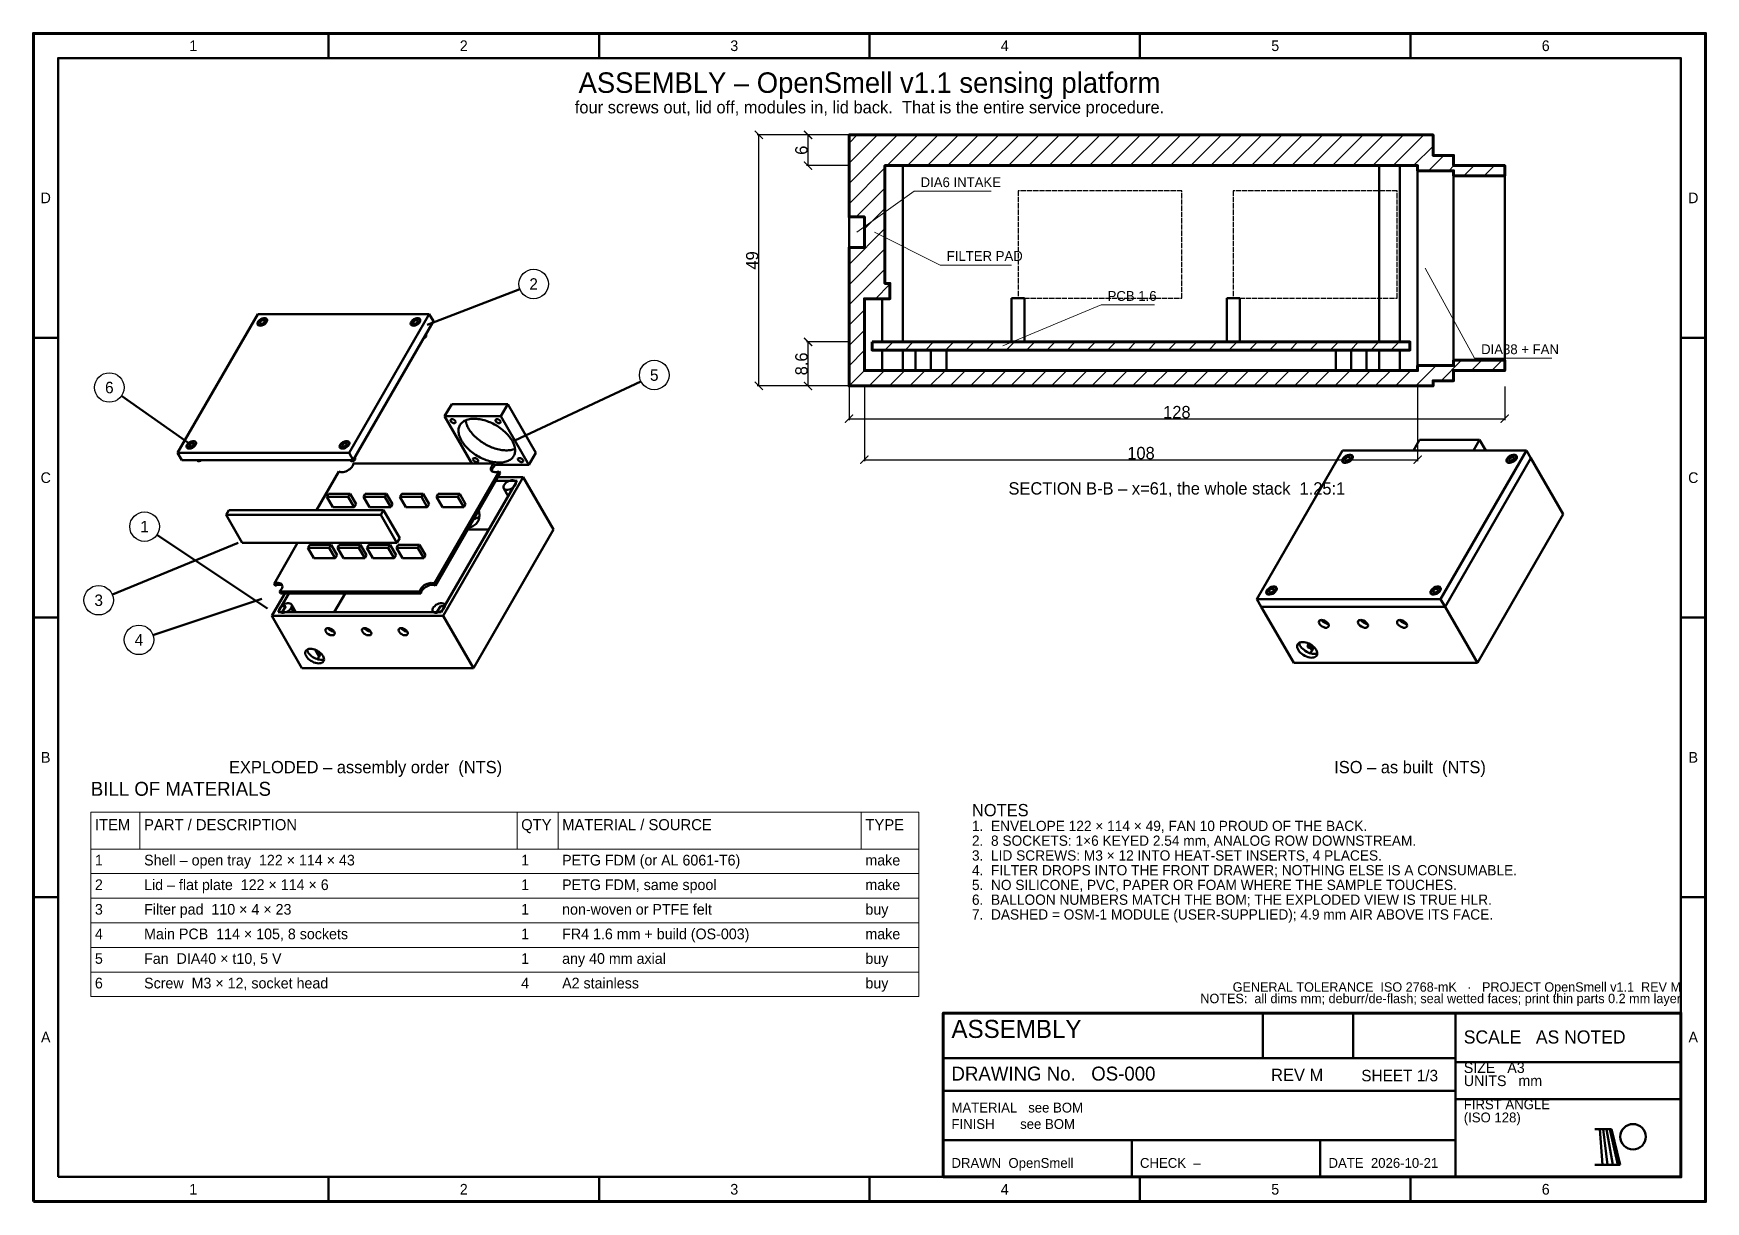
# Paper-space layout 'OS-000' of a CAD drawing. Header units: millimetres. Extents: x 6 to 414, y 6 to 291.
import ezdxf
from ezdxf.enums import TextEntityAlignment as Align

# ---------------------------------------------------------------- set-up
doc = ezdxf.new("R2010")
doc.units = ezdxf.units.MM
doc.linetypes.add('DASHED', pattern=[1.524, 1.27, -0.254])
for name, color, linetype, lineweight in [('DIM', 1, 'CONTINUOUS', 18), ('FRAME', 7, 'CONTINUOUS', 60), ('HATCH', 34, 'CONTINUOUS', 13), ('HID', 8, 'DASHED', 25), ('THK', 7, 'CONTINUOUS', 70), ('TXT', 7, 'CONTINUOUS', 25), ('VIS', 7, 'CONTINUOUS', 50)]:
    doc.layers.add(name, color=color, linetype=linetype, lineweight=lineweight)
doc.styles.add('OpenSansCondensed-Light', font='OpenSansCondensed-Light.ttf')
doc.dimstyles.new('EZDXF', dxfattribs={"dimtxt": 0.25, "dimasz": 0.175, "dimexe": 0.375, "dimexo": 0.125, "dimgap": 0.1, "dimtad": 1, "dimlfac": 100, "dimzin": 12, "dimdsep": 46, "dimtxsty": 'OpenSansCondensed-Light', "dimblk": 'ARCHTICK', "dimcen": 2.5, "dimazin": 3, "dimtfac": 0.5, "dimtmove": 2, "dimatfit": 3})

# ---------------------------------------------------------------- blocks, each defined once
blk = doc.blocks.new('_ARCHTICK')
at = {"color": 0, "linetype": 'BYBLOCK', "const_width": 0.15}
blk.add_lwpolyline([(-0.5, -0.5), (0.5, 0.5)], dxfattribs=at)

psp = doc.layouts.new('OS-000')

# ---------------------------------------------------------------- hatches: boundary and pattern name
at = {"layer": 'HATCH'}
h = psp.add_hatch(dxfattribs=at)
h.set_pattern_fill('ANSI31', scale=1.1)
h.paths.add_polyline_path([(205, 258.75), (205, 246.25), (208.75, 246.25), (208.75, 238.75), (205, 238.75), (205, 205), (347.5, 205), (347.5, 206.25), (352.5, 206.25), (352.5, 208.75), (365, 208.75), (365, 211.25), (352.5, 211.25), (352.5, 210), (343.75, 210), (343.75, 208.75), (208.75, 208.75), (208.75, 226.25), (215, 226.25), (215, 230), (213.75, 230), (213.75, 258.75), (343.75, 258.75), (343.75, 257.5), (352.5, 257.5), (352.5, 256.25), (365, 256.25), (365, 258.75), (352.5, 258.75), (352.5, 261.25), (347.5, 261.25), (347.5, 266.25), (205, 266.25), (205, 258.75)])
h = psp.add_hatch(dxfattribs=at)
h.set_pattern_fill('ANSI31', scale=1.1)
h.paths.add_polyline_path([(210.62, 215.75), (210.62, 213.75), (341.88, 213.75), (341.88, 215.75), (210.62, 215.75)])

# ---------------------------------------------------------------- linework, layer by layer
at = {"layer": 'DIM'}
for p, q in [((206.88, 242.5), (220.88, 252.5)), ((220.88, 252.5), (239.72, 252.5)), ((211.25, 242.5), (227.25, 234.5)), ((227.25, 234.5), (244.65, 234.5)), ((345.62, 233.75), (357.62, 211.75)), ((242.5, 214.75), (266.5, 224.75)), ((266.5, 224.75), (279.58, 224.75)), ((357.62, 211.75), (376.46, 211.75)), ((20, 86), (222, 86)), ((20, 80), (222, 80)), ((20, 74), (222, 74)), ((20, 68), (222, 68)), ((20, 62), (222, 62)), ((20, 56), (222, 56))]:
    psp.add_line(p, q, dxfattribs=at)
for points in [[(20, 92), (32, 92), (32, 101), (20, 101)], [(32, 92), (124, 92), (124, 101), (32, 101)], [(124, 92), (134, 92), (134, 101), (124, 101)], [(134, 92), (208, 92), (208, 101), (134, 101)], [(208, 92), (222, 92), (222, 101), (208, 101)], [(20, 56), (222, 56), (222, 92), (20, 92)]]:
    psp.add_lwpolyline(points, close=True, dxfattribs=at)
for points in [[(206.88, 242.5), (205.28, 240.6), (204.56, 241.61), (206.88, 242.5)], [(211.25, 242.5), (208.82, 243.02), (209.38, 244.13), (211.25, 242.5)], [(345.62, 233.75), (343.93, 235.56), (345.02, 236.16), (345.62, 233.75)], [(102.04, 219.87), (104.06, 221.31), (104.51, 220.14), (102.04, 219.87)], [(242.5, 214.75), (240.52, 213.25), (240.04, 214.4), (242.5, 214.75)], [(44.52, 190.61), (42.19, 191.48), (42.91, 192.5), (44.52, 190.61)], [(123.48, 191.65), (125.38, 193.24), (125.91, 192.11), (123.48, 191.65)], [(55.92, 166.71), (53.94, 165.21), (53.46, 166.37), (55.92, 166.71)], [(61.75, 153.04), (59.67, 151.69), (59.28, 152.88), (61.75, 153.04)], [(63.12, 150.67), (60.78, 151.48), (61.47, 152.52), (63.12, 150.67)]]:
    psp.add_solid(points, dxfattribs=at)
at = {"layer": 'FRAME'}
psp.add_lwpolyline([(6, 6), (414, 6), (414, 291), (6, 291)], close=True, dxfattribs=at)
at = {"layer": 'HID'}
for points in [[(286.25, 252.62), (246.25, 252.62)], [(246.25, 252.62), (246.25, 226.38)], [(286.25, 226.38), (286.25, 252.62)], [(338.75, 252.62), (298.75, 252.62)], [(298.75, 252.62), (298.75, 226.38)], [(338.75, 226.38), (338.75, 252.62)], [(246.25, 226.38), (286.25, 226.38)], [(298.75, 226.38), (338.75, 226.38)]]:
    psp.add_lwpolyline(points, dxfattribs=at)
at = {"layer": 'THK'}
for points in [[(205, 258.75), (205, 246.25), (208.75, 246.25), (208.75, 238.75), (205, 238.75), (205, 205), (347.5, 205), (347.5, 206.25), (352.5, 206.25), (352.5, 208.75), (365, 208.75), (365, 211.25), (352.5, 211.25), (352.5, 210), (343.75, 210), (343.75, 208.75), (208.75, 208.75), (208.75, 226.25), (215, 226.25), (215, 230), (213.75, 230), (213.75, 258.75), (343.75, 258.75), (343.75, 257.5), (352.5, 257.5), (352.5, 256.25), (365, 256.25), (365, 258.75), (352.5, 258.75), (352.5, 261.25), (347.5, 261.25), (347.5, 266.25), (205, 266.25), (205, 258.75)], [(210.62, 215.75), (210.62, 213.75), (341.88, 213.75), (341.88, 215.75), (210.62, 215.75)], [(228, 12), (408, 12), (408, 52), (228, 52)]]:
    psp.add_lwpolyline(points, close=True, dxfattribs=at)
at = {"layer": 'TXT'}
for centre in [(128.04, 229.87), (24.52, 204.61), (157.48, 207.65), (33.12, 170.67), (21.92, 152.71), (31.75, 143.04)]:
    psp.add_circle(centre, 3.6, dxfattribs=at)
at = {"layer": 'VIS'}
for p, q in [((78, 285), (78, 291)), ((144, 285), (144, 291)), ((210, 285), (210, 291)), ((276, 285), (276, 291)), ((342, 285), (342, 291)), ((205, 266.25), (205, 258.75)), ((205, 266.25), (347.5, 266.25)), ((347.5, 266.25), (347.5, 261.25)), ((347.5, 261.25), (352.5, 261.25)), ((352.5, 261.25), (352.5, 258.75)), ((205, 258.75), (205, 246.25)), ((213.75, 258.75), (343.75, 258.75)), ((213.75, 258.75), (213.75, 230)), ((218.12, 215.75), (218.12, 258.75)), ((334.38, 215.75), (334.38, 258.75)), ((339.38, 215.75), (339.38, 258.75)), ((343.75, 258.75), (343.75, 257.5)), ((343.75, 257.5), (352.5, 257.5)), ((352.5, 258.75), (365, 258.75)), ((352.5, 257.5), (352.5, 256.25)), ((365, 258.75), (365, 256.25)), ((352.5, 256.25), (365, 256.25)), ((205, 246.25), (208.75, 246.25)), ((208.75, 246.25), (208.75, 238.75)), ((205, 238.75), (205, 205)), ((205, 238.75), (208.75, 238.75)), ((124.68, 228.57), (102.04, 219.87)), ((213.75, 230), (215, 230)), ((215, 230), (215, 226.25)), ((208.75, 226.25), (215, 226.25)), ((208.75, 226.25), (208.75, 208.75)), ((213.12, 215.75), (213.12, 226.25)), ((244.66, 215.75), (244.66, 226.38)), ((244.66, 226.38), (247.84, 226.38)), ((247.84, 215.75), (247.84, 226.38)), ((297.16, 215.75), (297.16, 226.38)), ((297.16, 226.38), (300.34, 226.38)), ((300.34, 215.75), (300.34, 226.38)), ((41.17, 188.68), (60.72, 222.54)), ((60.72, 222.54), (102.56, 222.54)), ((62.84, 220.51), (62.78, 220.61)), ((63.01, 220.89), (62.84, 221.19)), ((83.01, 188.68), (102.56, 222.54)), ((84.04, 186.9), (103.59, 220.76)), ((100.22, 220.51), (100.16, 220.61)), ((100.39, 220.89), (100.22, 221.19)), ((103.59, 220.76), (102.56, 222.54)), ((6, 216.75), (12, 216.75)), ((61.01, 219.73), (60.84, 220.03)), ((98.39, 219.73), (98.21, 220.03)), ((101.79, 217.04), (101.62, 217.34)), ((101.82, 217.36), (101.72, 217.53)), ((408, 216.75), (414, 216.75)), ((210.62, 215.75), (210.62, 213.75)), ((210.62, 215.75), (341.88, 215.75)), ((210.62, 213.75), (341.88, 213.75)), ((213.12, 208.75), (213.12, 213.75)), ((218.12, 208.75), (218.12, 213.75)), ((221.25, 208.75), (221.25, 213.75)), ((225, 208.75), (225, 213.75)), ((228.75, 208.75), (228.75, 213.75)), ((323.75, 208.75), (323.75, 213.75)), ((327.5, 208.75), (327.5, 213.75)), ((331.25, 208.75), (331.25, 213.75)), ((334.38, 208.75), (334.38, 213.75)), ((339.38, 208.75), (339.38, 213.75)), ((341.88, 215.75), (341.88, 213.75)), ((208.75, 208.75), (343.75, 208.75)), ((343.75, 210), (343.75, 208.75)), ((343.75, 210), (352.5, 210)), ((352.5, 211.25), (352.5, 210)), ((352.5, 211.25), (365, 211.25)), ((352.5, 208.75), (365, 208.75)), ((352.5, 208.75), (352.5, 206.25)), ((365, 211.25), (365, 208.75)), ((154.22, 206.12), (123.48, 191.65)), ((205, 205), (347.5, 205)), ((347.5, 206.25), (347.5, 205)), ((347.5, 206.25), (352.5, 206.25)), ((27.47, 202.55), (44.52, 190.61)), ((106.33, 197.59), (108.05, 200.56)), ((108.05, 200.56), (121.76, 200.56)), ((120.05, 197.59), (121.76, 200.56)), ((128.62, 188.68), (121.76, 200.56)), ((113, 186.04), (106.33, 197.59)), ((106.33, 197.59), (120.05, 197.59)), ((126.91, 185.71), (120.05, 197.59)), ((342.71, 189.28), (344.18, 191.82)), ((344.18, 191.82), (358.88, 191.82)), ((357.41, 189.28), (358.88, 191.82)), ((360.35, 189.28), (358.88, 191.82)), ((42.2, 186.9), (41.17, 188.68)), ((41.17, 188.68), (83.01, 188.68)), ((43.69, 189.73), (43.52, 190.04)), ((45.52, 190.51), (45.46, 190.61)), ((45.69, 190.89), (45.52, 191.19)), ((81.07, 189.73), (80.9, 190.04)), ((82.9, 190.51), (82.84, 190.61)), ((83.07, 190.89), (82.9, 191.19)), ((84.04, 186.9), (83.01, 188.68)), ((126.91, 185.71), (128.62, 188.68)), ((304.5, 153), (325.44, 189.28)), ((325.44, 189.28), (370.27, 189.28)), ((327.9, 187.51), (327.71, 187.83)), ((349.33, 153), (370.27, 189.28)), ((367.94, 187.5), (367.76, 187.83)), ((371.37, 187.37), (370.27, 189.28)), ((42.2, 186.9), (84.04, 186.9)), ((46.03, 186.73), (45.93, 186.9)), ((75.09, 174.72), (80.54, 184.16)), ((83.41, 186.73), (83.31, 186.9)), ((84.05, 186.04), (118.29, 186.04)), ((84.47, 187.05), (84.3, 187.35)), ((84.5, 187.36), (84.4, 187.53)), ((103.8, 156.74), (119.63, 184.16)), ((104.07, 156.26), (119.91, 183.68)), ((118.56, 185.56), (118.29, 186.04)), ((118.48, 185.71), (126.91, 185.71)), ((119.91, 183.68), (119.63, 184.16)), ((325.75, 186.27), (325.57, 186.59)), ((327.71, 187.1), (327.65, 187.21)), ((350.43, 151.09), (371.37, 187.37)), ((365.8, 186.27), (365.62, 186.59)), ((367.76, 187.1), (367.7, 187.21)), ((379.27, 173.68), (371.37, 187.37)), ((105.99, 148.89), (125.53, 182.74)), ((106.41, 151.39), (123.06, 180.24)), ((118.85, 181.85), (122.13, 181.85)), ((119.36, 182.74), (125.53, 182.74)), ((121.82, 178.09), (120.74, 179.97)), ((122.13, 181.85), (123.46, 181.85)), ((123.06, 180.24), (123.72, 181.39)), ((123.46, 181.85), (123.99, 181.85)), ((123.76, 181.45), (123.65, 181.65)), ((123.72, 181.39), (123.99, 181.85)), ((132.91, 169.97), (125.53, 182.74)), ((77.59, 177.94), (78.03, 178.69)), ((77.59, 177.94), (82.82, 177.94)), ((79.05, 175.42), (77.59, 177.94)), ((78.03, 178.69), (83.25, 178.69)), ((82.82, 177.94), (83.25, 178.69)), ((84.28, 175.42), (82.82, 177.94)), ((84.71, 176.17), (83.25, 178.69)), ((84.28, 175.42), (84.71, 176.17)), ((86.51, 177.94), (86.94, 178.69)), ((86.51, 177.94), (91.73, 177.94)), ((87.97, 175.42), (86.51, 177.94)), ((86.94, 178.69), (92.17, 178.69)), ((91.73, 177.94), (92.17, 178.69)), ((93.19, 175.42), (91.73, 177.94)), ((93.63, 176.17), (92.17, 178.69)), ((93.19, 175.42), (93.63, 176.17)), ((95.42, 177.94), (95.86, 178.69)), ((95.42, 177.94), (100.65, 177.94)), ((96.88, 175.42), (95.42, 177.94)), ((95.86, 178.69), (101.09, 178.69)), ((100.65, 177.94), (101.09, 178.69)), ((102.11, 175.42), (100.65, 177.94)), ((102.54, 176.17), (101.09, 178.69)), ((102.11, 175.42), (102.54, 176.17)), ((104.34, 177.94), (104.78, 178.69)), ((104.34, 177.94), (109.57, 177.94)), ((105.8, 175.42), (104.34, 177.94)), ((104.78, 178.69), (110, 178.69)), ((109.57, 177.94), (110, 178.69)), ((111.02, 175.42), (109.57, 177.94)), ((111.46, 176.17), (110, 178.69)), ((111.02, 175.42), (111.46, 176.17)), ((53.01, 173.54), (53.69, 174.72)), ((56.95, 166.71), (53.01, 173.54)), ((53.01, 173.54), (90.73, 173.54)), ((53.69, 174.72), (91.41, 174.72)), ((79.05, 175.42), (84.28, 175.42)), ((87.97, 175.42), (93.19, 175.42)), ((90.73, 173.54), (91.41, 174.72)), ((94.67, 166.71), (90.73, 173.54)), ((95.36, 167.89), (91.41, 174.72)), ((96.88, 175.42), (102.11, 175.42)), ((105.8, 175.42), (111.02, 175.42)), ((358.33, 137.41), (379.27, 173.68)), ((36.12, 168.67), (63.12, 150.67)), ((94.67, 166.71), (95.36, 167.89)), ((111.99, 169.97), (117.13, 169.97)), ((113.36, 136.12), (132.91, 169.97)), ((25.25, 154.08), (55.92, 166.71)), ((56.95, 166.71), (94.67, 166.71)), ((64.7, 156.74), (70.46, 166.71)), ((72.96, 165.47), (73.4, 166.22)), ((72.96, 165.47), (78.19, 165.47)), ((74.42, 162.94), (72.96, 165.47)), ((73.4, 166.22), (78.62, 166.22)), ((78.19, 165.47), (78.62, 166.22)), ((79.65, 162.94), (78.19, 165.47)), ((80.08, 163.7), (78.62, 166.22)), ((79.65, 162.94), (80.08, 163.7)), ((80.16, 165.47), (80.6, 166.22)), ((80.16, 165.47), (85.39, 165.47)), ((81.62, 162.94), (80.16, 165.47)), ((80.6, 166.22), (85.83, 166.22)), ((85.39, 165.47), (85.83, 166.22)), ((86.85, 162.94), (85.39, 165.47)), ((87.28, 163.7), (85.83, 166.22)), ((86.85, 162.94), (87.28, 163.7)), ((87.37, 165.47), (87.8, 166.22)), ((87.37, 165.47), (92.59, 165.47)), ((88.82, 162.94), (87.37, 165.47)), ((87.8, 166.22), (93.03, 166.22)), ((92.59, 165.47), (93.03, 166.22)), ((94.05, 162.94), (92.59, 165.47)), ((94.48, 163.7), (93.03, 166.22)), ((94.05, 162.94), (94.48, 163.7)), ((94.57, 165.47), (95, 166.22)), ((94.57, 165.47), (99.79, 165.47)), ((96.02, 162.94), (94.57, 165.47)), ((95, 166.22), (100.23, 166.22)), ((99.79, 165.47), (100.23, 166.22)), ((101.25, 162.94), (99.79, 165.47)), ((101.69, 163.7), (100.23, 166.22)), ((101.25, 162.94), (101.69, 163.7)), ((74.42, 162.94), (79.65, 162.94)), ((81.62, 162.94), (86.85, 162.94)), ((88.82, 162.94), (94.05, 162.94)), ((96.02, 162.94), (101.25, 162.94)), ((64.98, 156.26), (64.7, 156.74)), ((104.07, 156.26), (103.8, 156.74)), ((309.15, 154.96), (309.09, 155.07)), ((309.34, 155.37), (309.16, 155.69)), ((349.2, 154.96), (349.14, 155.07)), ((349.39, 155.37), (349.2, 155.69)), ((35.17, 144.18), (61.75, 153.04)), ((64.15, 148.89), (67.32, 154.38)), ((65.96, 150.24), (66.55, 151.26)), ((66.05, 154.86), (100.28, 154.86)), ((66.32, 154.38), (66.05, 154.86)), ((66.32, 154.38), (100.56, 154.38)), ((66.55, 151.26), (66.63, 151.39)), ((66.55, 151.26), (67.58, 151.26)), ((66.63, 151.39), (68.35, 154.38)), ((66.72, 149.78), (67.58, 151.26)), ((70.03, 149.78), (68.95, 151.66)), ((79.41, 149.78), (82.07, 154.38)), ((100.56, 154.38), (100.28, 154.86)), ((104.45, 149.78), (105.3, 151.26)), ((105.3, 151.26), (106.33, 151.26)), ((105.74, 150.24), (106.33, 151.26)), ((106.44, 151.46), (106.33, 151.66)), ((106.33, 151.26), (106.41, 151.39)), ((305.6, 151.09), (304.5, 153)), ((304.5, 153), (349.33, 153)), ((313.5, 137.41), (305.6, 151.09)), ((305.6, 151.09), (350.43, 151.09)), ((307.2, 154.13), (307.01, 154.45)), ((347.25, 154.13), (347.06, 154.45)), ((350.43, 151.09), (349.33, 153)), ((358.33, 137.41), (350.43, 151.09)), ((6, 148.5), (12, 148.5)), ((71.52, 136.12), (64.15, 148.89)), ((64.15, 148.89), (105.99, 148.89)), ((65.69, 149.78), (65.96, 150.24)), ((65.69, 149.78), (66.23, 149.78)), ((66.23, 149.78), (66.72, 149.78)), ((66.72, 149.78), (67.56, 149.78)), ((67.56, 149.78), (103.61, 149.78)), ((69.47, 149.78), (68.87, 150.82)), ((103.53, 149.78), (103.42, 149.98)), ((103.61, 149.78), (104.45, 149.78)), ((104.45, 149.78), (104.94, 149.78)), ((104.94, 149.78), (105.47, 149.78)), ((105.47, 149.78), (105.74, 150.24)), ((113.36, 136.12), (105.99, 148.89)), ((408, 148.5), (414, 148.5)), ((75.72, 138.94), (74.75, 140.63)), ((75.81, 139.78), (75.56, 140.21)), ((317.12, 141.07), (316.82, 141.58)), ((316.82, 141.58), (318.13, 141.58)), ((317.14, 141.92), (316.96, 142.25)), ((317.12, 141.07), (318.67, 141.07)), ((318, 140.43), (317.64, 141.07)), ((71.52, 136.12), (113.36, 136.12)), ((313.5, 137.41), (358.33, 137.41)), ((6, 80.25), (12, 80.25)), ((408, 80.25), (414, 80.25)), ((306, 41), (306, 52)), ((328, 41), (328, 52)), ((353, 12), (353, 52)), ((228, 41), (353, 41)), ((353, 40), (408, 40)), ((228, 33), (353, 33)), ((353, 31), (408, 31)), ((228, 21), (353, 21)), ((274, 12), (274, 21)), ((320, 12), (320, 21)), ((391.03, 23.68), (387, 23.68)), ((388.86, 15), (388.21, 23.68)), ((390.1, 15), (389.01, 23.68)), ((391.34, 15), (389.82, 23.68)), ((392.58, 15), (390.63, 23.68)), ((393.2, 15), (391.03, 23.68)), ((387, 15), (393.2, 15)), ((78, 6), (78, 12)), ((144, 6), (144, 12)), ((210, 6), (210, 12)), ((276, 6), (276, 12)), ((342, 6), (342, 12))]:
    psp.add_line(p, q, dxfattribs=at)
psp.add_lwpolyline([(12, 12), (408, 12), (408, 285), (12, 285)], close=True, dxfattribs=at)
for points in [[(343.75, 210), (343.75, 210.17), (343.75, 210.35), (343.75, 210.52), (343.75, 210.89), (343.75, 211.4), (343.75, 211.91), (343.75, 212.47), (343.75, 213.3), (343.75, 214.12), (343.75, 214.95), (343.75, 215.97), (343.75, 217.06), (343.75, 218.16), (343.75, 219.32), (343.75, 220.63), (343.75, 221.94), (343.75, 223.26), (343.75, 224.7), (343.75, 226.16), (343.75, 227.63), (343.75, 229.13), (343.75, 230.67), (343.75, 232.21), (343.75, 233.75), (343.75, 235.29), (343.75, 236.83), (343.75, 238.37), (343.75, 239.87), (343.75, 241.34), (343.75, 242.8), (343.75, 244.24), (343.75, 245.56), (343.75, 246.87), (343.75, 248.18), (343.75, 249.34), (343.75, 250.44), (343.75, 251.53), (343.75, 252.55), (343.75, 253.38), (343.75, 254.2), (343.75, 255.03), (343.75, 255.59), (343.75, 256.1), (343.75, 256.61), (343.75, 256.98), (343.75, 257.15), (343.75, 257.33), (343.75, 257.5)], [(352.5, 211.25), (352.5, 211.42), (352.5, 211.59), (352.5, 211.76), (352.5, 212.18), (352.5, 212.68), (352.5, 213.19), (352.5, 213.83), (352.5, 214.64), (352.5, 215.46), (352.5, 216.31), (352.5, 217.4), (352.5, 218.48), (352.5, 219.57), (352.5, 220.84), (352.5, 222.13), (352.5, 223.43), (352.5, 224.81), (352.5, 226.26), (352.5, 227.71), (352.5, 229.18), (352.5, 230.7), (352.5, 232.23), (352.5, 233.75), (352.5, 235.27), (352.5, 236.8), (352.5, 238.32), (352.5, 239.79), (352.5, 241.24), (352.5, 242.69), (352.5, 244.07), (352.5, 245.37), (352.5, 246.66), (352.5, 247.93), (352.5, 249.02), (352.5, 250.1), (352.5, 251.19), (352.5, 252.04), (352.5, 252.86), (352.5, 253.67), (352.5, 254.31), (352.5, 254.82), (352.5, 255.32), (352.5, 255.74), (352.5, 255.91), (352.5, 256.08), (352.5, 256.25)], [(365, 211.25), (365, 211.42), (365, 211.59), (365, 211.76), (365, 212.18), (365, 212.68), (365, 213.19), (365, 213.83), (365, 214.64), (365, 215.46), (365, 216.31), (365, 217.4), (365, 218.48), (365, 219.57), (365, 220.84), (365, 222.13), (365, 223.43), (365, 224.81), (365, 226.26), (365, 227.71), (365, 229.18), (365, 230.7), (365, 232.23), (365, 233.75), (365, 235.27), (365, 236.8), (365, 238.32), (365, 239.79), (365, 241.24), (365, 242.69), (365, 244.07), (365, 245.37), (365, 246.66), (365, 247.93), (365, 249.02), (365, 250.1), (365, 251.19), (365, 252.04), (365, 252.86), (365, 253.67), (365, 254.31), (365, 254.82), (365, 255.32), (365, 255.74), (365, 255.91), (365, 256.08), (365, 256.25)], [(205, 238.75), (205, 239.05), (205, 239.87), (205, 241.07), (205, 242.5), (205, 243.93), (205, 245.13), (205, 245.95), (205, 246.25)], [(62.96, 221.26), (62.79, 221.43), (62.53, 221.52), (62.19, 221.52), (61.83, 221.43), (61.46, 221.26), (61.13, 221.03), (60.87, 220.75), (60.7, 220.46), (60.65, 220.19), (60.71, 219.96)], [(60.71, 219.96), (60.87, 219.8), (61.11, 219.71), (61.41, 219.69), (61.75, 219.76), (62.1, 219.9), (62.42, 220.1), (62.7, 220.34), (62.9, 220.61)], [(62.84, 221.19), (62.66, 221.35), (62.39, 221.42), (62.05, 221.4), (61.68, 221.28), (61.33, 221.08), (61.05, 220.82), (60.86, 220.54), (60.78, 220.26), (60.84, 220.03)], [(60.84, 220.03), (61, 219.87), (61.26, 219.8), (61.59, 219.81), (61.94, 219.92), (62.28, 220.1), (62.57, 220.34), (62.78, 220.61)], [(62.35, 220.61), (62.4, 220.87), (62.24, 221.03), (61.92, 221.03), (61.57, 220.87), (61.32, 220.61), (61.27, 220.35), (61.43, 220.18), (61.75, 220.18), (62.1, 220.35), (62.35, 220.61)], [(62.78, 220.61), (62.85, 220.77), (62.89, 220.92), (62.88, 221.06), (62.84, 221.19)], [(62.9, 220.61), (62.98, 220.79), (63.02, 220.96), (63.02, 221.12), (62.96, 221.26)], [(100.34, 221.26), (100.17, 221.43), (99.91, 221.52), (99.57, 221.52), (99.21, 221.43), (98.84, 221.26), (98.51, 221.03), (98.25, 220.75), (98.08, 220.46), (98.03, 220.19), (98.09, 219.96)], [(98.09, 219.96), (98.25, 219.8), (98.49, 219.71), (98.79, 219.69), (99.13, 219.76), (99.48, 219.9), (99.8, 220.1), (100.08, 220.34), (100.28, 220.61)], [(100.22, 221.19), (100.04, 221.35), (99.77, 221.42), (99.43, 221.4), (99.06, 221.28), (98.71, 221.08), (98.43, 220.82), (98.23, 220.54), (98.16, 220.26), (98.21, 220.03)], [(98.21, 220.03), (98.38, 219.87), (98.64, 219.8), (98.97, 219.81), (99.32, 219.92), (99.66, 220.1), (99.95, 220.34), (100.16, 220.61)], [(99.73, 220.61), (99.78, 220.87), (99.62, 221.03), (99.3, 221.03), (98.95, 220.87), (98.7, 220.61), (98.65, 220.35), (98.81, 220.18), (99.13, 220.18), (99.48, 220.35), (99.73, 220.61)], [(100.16, 220.61), (100.23, 220.77), (100.27, 220.92), (100.26, 221.06), (100.22, 221.19)], [(100.28, 220.61), (100.36, 220.79), (100.4, 220.96), (100.39, 221.12), (100.34, 221.26)], [(101.2, 216.62), (101.38, 216.69), (101.54, 216.79), (101.69, 216.91), (101.79, 217.04)], [(101.79, 217.04), (101.83, 217.13), (101.85, 217.21), (101.84, 217.29), (101.82, 217.36)], [(109.01, 196.05), (108.82, 195.92), (108.52, 195.92), (108.18, 196.05), (107.9, 196.27), (107.75, 196.53), (107.77, 196.76)], [(107.77, 196.76), (107.82, 196.82), (107.9, 196.87), (107.99, 196.9), (108.1, 196.91)], [(108.1, 196.91), (108.39, 196.85), (108.69, 196.7), (108.92, 196.48), (109.03, 196.25), (109.01, 196.05)], [(110.07, 195.43), (110.23, 195.67), (110.41, 195.89), (110.62, 196.1), (110.86, 196.28), (111.12, 196.45), (111.41, 196.59), (111.71, 196.71), (112.04, 196.82), (112.39, 196.9), (112.75, 196.95), (113.14, 196.99), (113.53, 197)], [(123.5, 189.66), (123.26, 189.57), (123.01, 189.49), (122.74, 189.42), (122.47, 189.36), (122.18, 189.32), (121.89, 189.29), (121.58, 189.28), (121.27, 189.28), (120.95, 189.29), (120.62, 189.32), (120.29, 189.36), (119.95, 189.41), (119.61, 189.48), (119.26, 189.56), (118.91, 189.66), (118.56, 189.76), (118.21, 189.88), (117.86, 190.01), (117.52, 190.16), (117.17, 190.31), (116.83, 190.48), (116.49, 190.66), (116.15, 190.84), (115.82, 191.04), (115.5, 191.24), (115.18, 191.46), (114.88, 191.68), (114.58, 191.91), (114.29, 192.15), (114.01, 192.39), (113.74, 192.64), (113.49, 192.9), (113.24, 193.16), (113.01, 193.42), (112.8, 193.68), (112.6, 193.95), (112.41, 194.22), (112.24, 194.49), (112.08, 194.76), (111.94, 195.03), (111.82, 195.3), (111.71, 195.57), (111.62, 195.84), (111.55, 196.1), (111.49, 196.36), (111.46, 196.61)], [(113.53, 197), (113.86, 196.99), (114.19, 196.97), (114.54, 196.93), (114.88, 196.88), (115.24, 196.82), (115.59, 196.74), (115.95, 196.64), (116.31, 196.54), (116.67, 196.42), (117.03, 196.28), (117.39, 196.14), (117.75, 195.98), (118.11, 195.81), (118.46, 195.62), (118.8, 195.43), (119.14, 195.23), (119.47, 195.02), (119.8, 194.79), (120.11, 194.56), (120.42, 194.32), (120.72, 194.08), (121, 193.83), (121.28, 193.57), (121.54, 193.3), (121.78, 193.04), (122.02, 192.76), (122.23, 192.49), (122.44, 192.21), (122.62, 191.93), (122.79, 191.65), (122.94, 191.37), (123.08, 191.09), (123.2, 190.82), (123.3, 190.54), (123.38, 190.27), (123.44, 190), (123.49, 189.74), (123.51, 189.48), (123.52, 189.23), (123.51, 188.98), (123.48, 188.74), (123.43, 188.51), (123.36, 188.29), (123.27, 188.08), (123.17, 187.87)], [(119.98, 196.05), (119.79, 195.92), (119.49, 195.92), (119.16, 196.05), (118.87, 196.27), (118.72, 196.53), (118.74, 196.76)], [(118.74, 196.76), (118.8, 196.82), (118.87, 196.87), (118.96, 196.9), (119.07, 196.91)], [(119.07, 196.91), (119.37, 196.85), (119.66, 196.7), (119.89, 196.48), (120.01, 196.25), (119.98, 196.05)], [(123.17, 187.87), (123.04, 187.67), (122.89, 187.48), (122.72, 187.3), (122.53, 187.14), (122.33, 186.99), (122.1, 186.85), (121.86, 186.73), (121.61, 186.62), (121.34, 186.53), (121.05, 186.45), (120.76, 186.39), (120.45, 186.35), (120.12, 186.32), (119.79, 186.31), (119.45, 186.31), (119.1, 186.33), (118.74, 186.37), (118.37, 186.42), (118, 186.49), (117.63, 186.57), (117.25, 186.67), (116.87, 186.79), (116.49, 186.92), (116.11, 187.06), (115.73, 187.22), (115.36, 187.39), (114.98, 187.57), (114.62, 187.77), (114.26, 187.98), (113.9, 188.2), (113.56, 188.43), (113.22, 188.67), (112.9, 188.92), (112.58, 189.17), (112.28, 189.44), (111.99, 189.71), (111.72, 189.99), (111.46, 190.27), (111.21, 190.56), (110.98, 190.85), (110.77, 191.14), (110.58, 191.43), (110.4, 191.73), (110.25, 192.02), (110.11, 192.31), (110, 192.6), (109.9, 192.89), (109.82, 193.18), (109.77, 193.46), (109.73, 193.73), (109.72, 194), (109.72, 194.26), (109.75, 194.51), (109.8, 194.76), (109.87, 194.99), (109.96, 195.22), (110.07, 195.43)], [(45.65, 191.26), (45.47, 191.43), (45.21, 191.52), (44.88, 191.52), (44.51, 191.43), (44.14, 191.26), (43.81, 191.03), (43.55, 190.76), (43.38, 190.47), (43.33, 190.19), (43.39, 189.96)], [(43.39, 189.96), (43.55, 189.8), (43.79, 189.71), (44.09, 189.7), (44.43, 189.76), (44.78, 189.9), (45.11, 190.1), (45.38, 190.35), (45.58, 190.61)], [(45.52, 191.19), (45.34, 191.35), (45.07, 191.43), (44.73, 191.4), (44.36, 191.28), (44.02, 191.08), (43.73, 190.82), (43.54, 190.54), (43.46, 190.27), (43.52, 190.04)], [(43.52, 190.04), (43.68, 189.88), (43.94, 189.8), (44.27, 189.82), (44.62, 189.92), (44.96, 190.1), (45.25, 190.34), (45.46, 190.61)], [(45.03, 190.61), (45.09, 190.87), (44.92, 191.04), (44.6, 191.04), (44.25, 190.87), (44, 190.61), (43.95, 190.35), (44.11, 190.19), (44.43, 190.19), (44.78, 190.35), (45.03, 190.61)], [(45.46, 190.61), (45.53, 190.77), (45.57, 190.93), (45.56, 191.07), (45.52, 191.19)], [(45.58, 190.61), (45.66, 190.79), (45.7, 190.97), (45.7, 191.12), (45.65, 191.26)], [(83.03, 191.26), (82.85, 191.43), (82.59, 191.52), (82.26, 191.52), (81.89, 191.43), (81.52, 191.26), (81.19, 191.03), (80.93, 190.76), (80.76, 190.47), (80.71, 190.19), (80.77, 189.96)], [(80.77, 189.96), (80.93, 189.8), (81.17, 189.71), (81.47, 189.7), (81.81, 189.76), (82.16, 189.9), (82.49, 190.1), (82.76, 190.35), (82.96, 190.61)], [(82.9, 191.19), (82.72, 191.35), (82.45, 191.43), (82.11, 191.4), (81.74, 191.28), (81.4, 191.08), (81.11, 190.82), (80.92, 190.54), (80.84, 190.27), (80.9, 190.04)], [(80.9, 190.04), (81.06, 189.88), (81.32, 189.8), (81.65, 189.82), (82, 189.92), (82.34, 190.1), (82.63, 190.34), (82.84, 190.61)], [(82.41, 190.61), (82.46, 190.87), (82.3, 191.04), (81.98, 191.04), (81.63, 190.87), (81.38, 190.61), (81.33, 190.35), (81.49, 190.19), (81.81, 190.19), (82.16, 190.35), (82.41, 190.61)], [(82.84, 190.61), (82.91, 190.77), (82.95, 190.93), (82.94, 191.07), (82.9, 191.19)], [(82.96, 190.61), (83.04, 190.79), (83.08, 190.97), (83.08, 191.12), (83.03, 191.26)], [(327.85, 187.91), (327.66, 188.09), (327.38, 188.18), (327.02, 188.18), (326.63, 188.09), (326.24, 187.91), (325.88, 187.66), (325.6, 187.36), (325.42, 187.05), (325.36, 186.76), (325.43, 186.51)], [(327.71, 187.83), (327.52, 188), (327.23, 188.08), (326.86, 188.05), (326.47, 187.92), (326.1, 187.71), (325.79, 187.43), (325.59, 187.13), (325.51, 186.84), (325.57, 186.59)], [(327.65, 187.21), (327.73, 187.38), (327.76, 187.54), (327.76, 187.69), (327.71, 187.83)], [(327.78, 187.21), (327.87, 187.4), (327.91, 187.59), (327.9, 187.76), (327.85, 187.91)], [(367.9, 187.91), (367.71, 188.09), (367.43, 188.18), (367.07, 188.18), (366.68, 188.09), (366.28, 187.91), (365.93, 187.66), (365.65, 187.36), (365.47, 187.05), (365.41, 186.76), (365.48, 186.51)], [(367.76, 187.83), (367.57, 188), (367.28, 188.08), (366.91, 188.05), (366.52, 187.93), (366.15, 187.71), (365.84, 187.43), (365.64, 187.13), (365.56, 186.84), (365.62, 186.59)], [(367.7, 187.21), (367.78, 187.38), (367.81, 187.54), (367.81, 187.69), (367.76, 187.83)], [(367.83, 187.21), (367.92, 187.4), (367.96, 187.59), (367.95, 187.76), (367.9, 187.91)], [(46.03, 186.73), (46.19, 186.62), (46.44, 186.61), (46.73, 186.72), (46.98, 186.9)], [(80.54, 184.16), (80.75, 184.05), (81, 183.98), (81.28, 183.96), (81.59, 183.98), (81.92, 184.05), (82.25, 184.16), (82.58, 184.31), (82.9, 184.49), (83.19, 184.7), (83.46, 184.94), (83.68, 185.19), (83.85, 185.45)], [(83.41, 186.73), (83.6, 186.61), (83.91, 186.64), (84.24, 186.8), (84.47, 187.05)], [(83.85, 185.45), (83.93, 185.6), (83.99, 185.75), (84.03, 185.9), (84.05, 186.04)], [(84.47, 187.05), (84.51, 187.14), (84.53, 187.22), (84.53, 187.3), (84.5, 187.36)], [(114.49, 186.54), (114.31, 186.41), (114.01, 186.41), (113.67, 186.54), (113.39, 186.77), (113.24, 187.03), (113.26, 187.26)], [(113.26, 187.26), (113.31, 187.32), (113.38, 187.37), (113.48, 187.4), (113.58, 187.41)], [(113.58, 187.41), (113.88, 187.35), (114.18, 187.2), (114.41, 186.98), (114.52, 186.74), (114.49, 186.54)], [(118.29, 186.04), (118.02, 185.76), (117.81, 185.46), (117.67, 185.17), (117.61, 184.89), (117.61, 184.62), (117.7, 184.4)], [(117.7, 184.4), (117.84, 184.22), (118.05, 184.08), (118.3, 184), (118.6, 183.96), (118.92, 183.98), (119.27, 184.04), (119.63, 184.16)], [(118.56, 185.56), (118.3, 185.29), (118.1, 185.01), (117.96, 184.72), (117.88, 184.44), (117.88, 184.18)], [(125.47, 186.54), (125.28, 186.41), (124.98, 186.41), (124.64, 186.54), (124.36, 186.77), (124.21, 187.03), (124.23, 187.26)], [(124.23, 187.26), (124.28, 187.32), (124.36, 187.37), (124.45, 187.4), (124.56, 187.41)], [(124.56, 187.41), (124.85, 187.35), (125.15, 187.2), (125.38, 186.98), (125.49, 186.74), (125.47, 186.54)], [(325.43, 186.51), (325.6, 186.34), (325.86, 186.24), (326.18, 186.23), (326.55, 186.3), (326.92, 186.45), (327.27, 186.66), (327.56, 186.92), (327.78, 187.21)], [(325.57, 186.59), (325.74, 186.42), (326.02, 186.34), (326.37, 186.35), (326.75, 186.47), (327.11, 186.66), (327.42, 186.92), (327.65, 187.21)], [(327.19, 187.21), (327.25, 187.49), (327.07, 187.66), (326.73, 187.66), (326.35, 187.49), (326.09, 187.21), (326.03, 186.93), (326.21, 186.75), (326.55, 186.75), (326.92, 186.93), (327.19, 187.21)], [(365.48, 186.51), (365.65, 186.34), (365.91, 186.24), (366.23, 186.23), (366.6, 186.3), (366.97, 186.45), (367.32, 186.66), (367.61, 186.92), (367.83, 187.21)], [(365.62, 186.59), (365.79, 186.42), (366.07, 186.34), (366.42, 186.36), (366.8, 186.47), (367.16, 186.66), (367.47, 186.92), (367.7, 187.21)], [(367.24, 187.21), (367.3, 187.49), (367.12, 187.66), (366.78, 187.66), (366.4, 187.49), (366.14, 187.21), (366.08, 186.93), (366.25, 186.75), (366.6, 186.75), (366.97, 186.93), (367.24, 187.21)], [(122.13, 181.85), (121.78, 181.69), (121.45, 181.49), (121.16, 181.24), (120.93, 180.98), (120.76, 180.7), (120.67, 180.44), (120.66, 180.19), (120.74, 179.97)], [(120.74, 179.97), (120.89, 179.8), (121.11, 179.69), (121.38, 179.63), (121.7, 179.64), (122.05, 179.71), (122.4, 179.83), (122.75, 180.01), (123.06, 180.24)], [(123.46, 181.85), (123.26, 181.95), (123.01, 181.99), (122.74, 181.99), (122.44, 181.95), (122.13, 181.85)], [(123.06, 180.24), (123.21, 180.37), (123.35, 180.52), (123.47, 180.66), (123.56, 180.81)], [(123.65, 181.65), (123.61, 181.71), (123.56, 181.76), (123.51, 181.81), (123.46, 181.85)], [(123.56, 180.81), (123.64, 180.96), (123.69, 181.11), (123.72, 181.25), (123.72, 181.39)], [(123.72, 181.39), (123.72, 181.46), (123.7, 181.53), (123.68, 181.59), (123.65, 181.65)], [(114.44, 171.92), (114.29, 171.69), (114.11, 171.47), (113.91, 171.27), (113.69, 171.08), (113.44, 170.92), (113.18, 170.77), (112.89, 170.64), (112.58, 170.53), (112.26, 170.43)], [(114.8, 173.1), (114.57, 172.95), (114.32, 172.82), (114.05, 172.7), (113.76, 172.6), (113.46, 172.51)], [(114.64, 174.56), (114.72, 174.23), (114.78, 173.91), (114.81, 173.59), (114.81, 173.29), (114.79, 172.99), (114.74, 172.71), (114.67, 172.43), (114.57, 172.17), (114.44, 171.92)], [(66.64, 156.5), (66.49, 156.68), (66.29, 156.81), (66.04, 156.9), (65.74, 156.93), (65.41, 156.92), (65.06, 156.85), (64.7, 156.74)], [(66.73, 156.23), (66.52, 156.36), (66.27, 156.43), (65.98, 156.46), (65.66, 156.44), (65.32, 156.37), (64.98, 156.26)], [(66.05, 154.86), (66.19, 155), (66.32, 155.15), (66.44, 155.3), (66.53, 155.45)], [(66.53, 155.45), (66.67, 155.74), (66.73, 156.02), (66.72, 156.28), (66.64, 156.5)], [(103.8, 156.74), (103.58, 156.85), (103.33, 156.91), (103.03, 156.93), (102.71, 156.91), (102.38, 156.83), (102.03, 156.72), (101.7, 156.56), (101.37, 156.36), (101.08, 156.14), (100.82, 155.9), (100.61, 155.64), (100.44, 155.37), (100.33, 155.11), (100.28, 154.86)], [(104.07, 156.26), (103.86, 156.37), (103.6, 156.44), (103.31, 156.46), (102.99, 156.43), (102.65, 156.36), (102.31, 156.24), (101.97, 156.08), (101.65, 155.89), (101.35, 155.66), (101.09, 155.42), (100.88, 155.16), (100.71, 154.9), (100.61, 154.63), (100.56, 154.38)], [(309.29, 155.77), (309.11, 155.95), (308.82, 156.04), (308.47, 156.04), (308.07, 155.95), (307.68, 155.77), (307.33, 155.52), (307.05, 155.22), (306.87, 154.92), (306.81, 154.62), (306.88, 154.37)], [(306.88, 154.37), (307.04, 154.2), (307.3, 154.1), (307.63, 154.09), (307.99, 154.16), (308.37, 154.31), (308.71, 154.52), (309.01, 154.78), (309.22, 155.07)], [(309.16, 155.69), (308.97, 155.86), (308.67, 155.94), (308.31, 155.92), (307.92, 155.79), (307.55, 155.57), (307.24, 155.3), (307.03, 154.99), (306.95, 154.7), (307.01, 154.45)], [(307.01, 154.45), (307.19, 154.28), (307.47, 154.2), (307.82, 154.22), (308.19, 154.33), (308.56, 154.52), (308.87, 154.78), (309.09, 155.07)], [(308.63, 155.07), (308.69, 155.35), (308.52, 155.52), (308.18, 155.52), (307.8, 155.35), (307.53, 155.07), (307.48, 154.79), (307.65, 154.62), (307.99, 154.62), (308.37, 154.79), (308.63, 155.07)], [(309.09, 155.07), (309.17, 155.24), (309.21, 155.4), (309.2, 155.56), (309.16, 155.69)], [(309.22, 155.07), (309.31, 155.26), (309.35, 155.45), (309.35, 155.62), (309.29, 155.77)], [(349.34, 155.77), (349.16, 155.95), (348.87, 156.04), (348.52, 156.04), (348.12, 155.95), (347.73, 155.77), (347.38, 155.52), (347.1, 155.22), (346.92, 154.92), (346.86, 154.62), (346.92, 154.37)], [(346.92, 154.37), (347.09, 154.2), (347.35, 154.1), (347.68, 154.09), (348.04, 154.16), (348.41, 154.31), (348.76, 154.52), (349.06, 154.78), (349.27, 155.07)], [(349.2, 155.69), (349.02, 155.86), (348.72, 155.94), (348.36, 155.92), (347.97, 155.79), (347.59, 155.57), (347.29, 155.3), (347.08, 154.99), (347, 154.7), (347.06, 154.45)], [(347.06, 154.45), (347.24, 154.28), (347.52, 154.2), (347.86, 154.22), (348.24, 154.33), (348.61, 154.52), (348.92, 154.78), (349.14, 155.07)], [(348.68, 155.07), (348.74, 155.35), (348.56, 155.52), (348.22, 155.52), (347.85, 155.35), (347.58, 155.07), (347.52, 154.79), (347.7, 154.62), (348.04, 154.62), (348.42, 154.79), (348.68, 155.07)], [(349.14, 155.07), (349.22, 155.24), (349.26, 155.41), (349.25, 155.56), (349.2, 155.69)], [(349.27, 155.07), (349.36, 155.26), (349.4, 155.45), (349.4, 155.62), (349.34, 155.77)], [(66.63, 151.39), (66.39, 151.17), (66.2, 150.94), (66.06, 150.7), (65.98, 150.46), (65.96, 150.24)], [(68.95, 151.66), (68.8, 151.83), (68.58, 151.94), (68.3, 152), (67.98, 151.99), (67.64, 151.92), (67.28, 151.8), (66.94, 151.61), (66.63, 151.39)], [(68.87, 150.82), (68.97, 151.05), (69.02, 151.27), (69.02, 151.48), (68.95, 151.66)], [(106.33, 151.66), (106.17, 151.83), (105.94, 151.95), (105.64, 152), (105.3, 151.99), (104.94, 151.9), (104.57, 151.75), (104.22, 151.55), (103.9, 151.3), (103.65, 151.03), (103.46, 150.74), (103.36, 150.46), (103.34, 150.2), (103.42, 149.98)], [(106.25, 150.82), (106.32, 150.97), (106.37, 151.11), (106.4, 151.26), (106.41, 151.39)], [(106.41, 151.39), (106.4, 151.46), (106.38, 151.53), (106.36, 151.6), (106.33, 151.66)], [(65.96, 150.24), (65.99, 150.1), (66.04, 149.98), (66.12, 149.87), (66.23, 149.78)], [(66.23, 149.78), (66.43, 149.68), (66.67, 149.63), (66.95, 149.63), (67.25, 149.68), (67.56, 149.78)], [(67.56, 149.78), (67.83, 149.9), (68.09, 150.04), (68.33, 150.21), (68.54, 150.4), (68.72, 150.61), (68.87, 150.82)], [(103.42, 149.98), (103.46, 149.92), (103.5, 149.87), (103.55, 149.82), (103.61, 149.78)], [(103.61, 149.78), (103.81, 149.68), (104.05, 149.63), (104.33, 149.63), (104.63, 149.68), (104.94, 149.78)], [(104.94, 149.78), (105.15, 149.87), (105.36, 149.98), (105.56, 150.1), (105.74, 150.24)], [(105.74, 150.24), (105.89, 150.38), (106.03, 150.52), (106.15, 150.67), (106.25, 150.82)], [(322.02, 146.28), (321.84, 146.11), (321.57, 146.01), (321.22, 146.01), (320.84, 146.11), (320.46, 146.28), (320.12, 146.52), (319.85, 146.81), (319.68, 147.11), (319.62, 147.39), (319.68, 147.63)], [(319.68, 147.63), (319.78, 147.75), (319.92, 147.84), (320.1, 147.89), (320.3, 147.91)], [(320.3, 147.91), (320.64, 147.87), (321.01, 147.75), (321.35, 147.56), (321.66, 147.32), (321.89, 147.05), (322.04, 146.77), (322.08, 146.51), (322.02, 146.28)], [(321.95, 146.96), (321.65, 146.99), (321.33, 147.08), (321.01, 147.24), (320.72, 147.43), (320.48, 147.66), (320.3, 147.91)], [(331.57, 146.28), (331.4, 146.11), (331.12, 146.01), (330.78, 146.01), (330.39, 146.11), (330.01, 146.28), (329.67, 146.52), (329.4, 146.81), (329.23, 147.11), (329.17, 147.39), (329.24, 147.63)], [(329.24, 147.63), (329.33, 147.75), (329.47, 147.84), (329.65, 147.89), (329.85, 147.91)], [(329.85, 147.91), (330.2, 147.87), (330.56, 147.75), (330.91, 147.56), (331.21, 147.32), (331.45, 147.05), (331.59, 146.77), (331.64, 146.51), (331.57, 146.28)], [(331.51, 146.96), (331.2, 146.99), (330.88, 147.08), (330.57, 147.24), (330.28, 147.43), (330.03, 147.66), (329.85, 147.91)], [(341.13, 146.28), (340.95, 146.11), (340.67, 146.01), (340.33, 146.01), (339.95, 146.11), (339.57, 146.28), (339.23, 146.52), (338.95, 146.81), (338.78, 147.11), (338.72, 147.39), (338.79, 147.63)], [(338.79, 147.63), (338.89, 147.75), (339.03, 147.84), (339.2, 147.89), (339.41, 147.91)], [(339.41, 147.91), (339.75, 147.87), (340.11, 147.75), (340.46, 147.56), (340.76, 147.32), (341, 147.05), (341.15, 146.77), (341.19, 146.51), (341.13, 146.28)], [(341.06, 146.96), (340.76, 146.99), (340.43, 147.08), (340.12, 147.24), (339.83, 147.43), (339.59, 147.66), (339.41, 147.91)], [(79.47, 144.4), (79.31, 144.23), (79.05, 144.15), (78.73, 144.15), (78.37, 144.23), (78.02, 144.4), (77.7, 144.62), (77.45, 144.89), (77.29, 145.17), (77.23, 145.43), (77.29, 145.66)], [(77.29, 145.66), (77.38, 145.77), (77.51, 145.85), (77.68, 145.9), (77.87, 145.92)], [(77.87, 145.92), (78.19, 145.88), (78.53, 145.77), (78.85, 145.59), (79.14, 145.37), (79.36, 145.11), (79.49, 144.85), (79.53, 144.61), (79.47, 144.4)], [(79.41, 145.03), (79.13, 145.06), (78.83, 145.15), (78.53, 145.29), (78.26, 145.47), (78.04, 145.69), (77.87, 145.92)], [(88.39, 144.4), (88.22, 144.23), (87.97, 144.15), (87.65, 144.15), (87.29, 144.23), (86.93, 144.4), (86.62, 144.62), (86.36, 144.89), (86.2, 145.17), (86.15, 145.43), (86.21, 145.66)], [(86.21, 145.66), (86.3, 145.77), (86.43, 145.85), (86.59, 145.9), (86.78, 145.92)], [(86.78, 145.92), (87.1, 145.88), (87.44, 145.77), (87.77, 145.59), (88.05, 145.37), (88.27, 145.11), (88.41, 144.85), (88.45, 144.61), (88.39, 144.4)], [(88.33, 145.03), (88.04, 145.06), (87.74, 145.14), (87.45, 145.29), (87.18, 145.47), (86.95, 145.69), (86.78, 145.92)], [(97.31, 144.4), (97.14, 144.23), (96.88, 144.15), (96.56, 144.15), (96.21, 144.23), (95.85, 144.4), (95.53, 144.62), (95.28, 144.89), (95.12, 145.17), (95.06, 145.43), (95.12, 145.66)], [(95.12, 145.66), (95.22, 145.77), (95.35, 145.85), (95.51, 145.9), (95.7, 145.92)], [(95.7, 145.92), (96.02, 145.88), (96.36, 145.77), (96.68, 145.59), (96.97, 145.37), (97.19, 145.11), (97.32, 144.85), (97.36, 144.61), (97.31, 144.4)], [(97.24, 145.03), (96.96, 145.06), (96.66, 145.15), (96.37, 145.29), (96.1, 145.47), (95.87, 145.69), (95.7, 145.92)], [(76.79, 137.83), (76.64, 137.64), (76.44, 137.49), (76.18, 137.38), (75.89, 137.32), (75.55, 137.31), (75.19, 137.34), (74.82, 137.43), (74.44, 137.56), (74.07, 137.73), (73.71, 137.93), (73.37, 138.17), (73.07, 138.44), (72.81, 138.72), (72.6, 139.01), (72.44, 139.31), (72.34, 139.59), (72.31, 139.87), (72.34, 140.12), (72.43, 140.35)], [(72.43, 140.35), (72.61, 140.57), (72.87, 140.73), (73.2, 140.83), (73.58, 140.87)], [(72.83, 140.64), (72.83, 140.66), (72.83, 140.68), (72.83, 140.69), (72.83, 140.71)], [(73.6, 139.31), (73.33, 139.53), (73.12, 139.78), (72.96, 140.05), (72.86, 140.34), (72.83, 140.64)], [(73.58, 140.87), (73.92, 140.85), (74.27, 140.78), (74.63, 140.67), (74.99, 140.53), (75.34, 140.35), (75.67, 140.13), (75.98, 139.89), (76.25, 139.64), (76.48, 139.36), (76.67, 139.09), (76.8, 138.81), (76.88, 138.54), (76.91, 138.28), (76.88, 138.04), (76.79, 137.83)], [(76.91, 138.35), (76.68, 138.26), (76.41, 138.21), (76.12, 138.2), (75.81, 138.22), (75.48, 138.28), (75.15, 138.38), (74.81, 138.51), (74.48, 138.67), (74.16, 138.86), (73.87, 139.08), (73.6, 139.31)], [(75.21, 138.35), (75.37, 138.49), (75.51, 138.64), (75.63, 138.79), (75.72, 138.94)], [(75.72, 138.94), (75.83, 139.17), (75.88, 139.39), (75.87, 139.6), (75.81, 139.78)], [(319.15, 139.24), (318.99, 139.04), (318.77, 138.88), (318.49, 138.76), (318.18, 138.7), (317.82, 138.68), (317.44, 138.72), (317.04, 138.81), (316.63, 138.95), (316.23, 139.14), (315.84, 139.36), (315.48, 139.61), (315.16, 139.9), (314.88, 140.2), (314.65, 140.51), (314.49, 140.83), (314.38, 141.14), (314.35, 141.43), (314.37, 141.7), (314.47, 141.94)], [(314.47, 141.94), (314.67, 142.18), (314.95, 142.36), (315.3, 142.46), (315.71, 142.5)], [(314.9, 142.26), (314.9, 142.28), (314.9, 142.3), (314.9, 142.31), (314.9, 142.33)], [(315.73, 140.83), (315.44, 141.07), (315.21, 141.34), (315.04, 141.63), (314.94, 141.94), (314.9, 142.26)], [(315.71, 142.5), (316.07, 142.48), (316.44, 142.41), (316.83, 142.29), (317.21, 142.14), (317.59, 141.94), (317.95, 141.71), (318.27, 141.46), (318.57, 141.18), (318.81, 140.89), (319.01, 140.59), (319.16, 140.29), (319.25, 140), (319.27, 139.73), (319.24, 139.47), (319.15, 139.24)], [(319.27, 139.81), (319.02, 139.71), (318.74, 139.65), (318.43, 139.64), (318.09, 139.66), (317.74, 139.73), (317.38, 139.83), (317.02, 139.97), (316.67, 140.15), (316.33, 140.35), (316.02, 140.58), (315.73, 140.83)], [(316.82, 141.58), (316.95, 141.71), (317.07, 141.84), (317.18, 141.97), (317.28, 142.11)], [(317.45, 139.81), (317.62, 139.96), (317.77, 140.11), (317.9, 140.27), (318, 140.43)], [(318, 140.43), (318.09, 140.6), (318.14, 140.76), (318.17, 140.92), (318.17, 141.07)]]:
    psp.add_lwpolyline(points, dxfattribs=at)
psp.add_circle((396.3, 21.82), 3.1, dxfattribs=at)

# ---------------------------------------------------------------- texts
at = {"layer": 'TXT'}
for s, height, p in [('1', 2.6, (45, 288)), ('2', 2.6, (111, 288)), ('3', 2.6, (177, 288)), ('4', 2.6, (243, 288)), ('5', 2.6, (309, 288)), ('6', 2.6, (375, 288)), ('ASSEMBLY – OpenSmell v1.1 sensing platform', 5, (210, 279)), ('four screws out, lid off, modules in, lid back.  That is the entire service procedure.', 3, (210, 273)), ('D', 2.6, (9, 250.88)), ('D', 2.6, (411, 250.88)), ('2', 2.8, (128.04, 229.87)), ('5', 2.8, (157.48, 207.65)), ('6', 2.8, (24.52, 204.61)), ('C', 2.6, (9, 182.62)), ('C', 2.6, (411, 182.62)), ('SECTION B-B – x=61, the whole stack  1.25:1', 3, (285, 180)), ('1', 2.8, (33.12, 170.67)), ('3', 2.8, (21.92, 152.71)), ('4', 2.8, (31.75, 143.04)), ('B', 2.6, (9, 114.38)), ('B', 2.6, (411, 114.38)), ('EXPLODED – assembly order  (NTS)', 3, (87.04, 112)), ('ISO – as built  (NTS)', 3, (341.89, 112)), ('A', 2.6, (9, 46.12)), ('A', 2.6, (411, 46.12)), ('1', 2.6, (45, 9)), ('2', 2.6, (111, 9)), ('3', 2.6, (177, 9)), ('4', 2.6, (243, 9)), ('5', 2.6, (309, 9)), ('6', 2.6, (375, 9))]:
    psp.add_text(s, height=height, dxfattribs=at).set_placement(p, align=Align.MIDDLE_CENTER)
for s, height, p in [('DIA6 INTAKE', 2.4, (222.47, 253.5)), ('FILTER PAD', 2.4, (228.85, 235.5)), ('PCB 1.6', 2.4, (268.1, 225.75)), ('DIA38 + FAN', 2.4, (359.23, 212.75)), ('BILL OF MATERIALS', 3.4, (20, 105)), ('NOTES', 3, (235, 100)), ('ITEM', 2.7, (21, 96.6)), ('PART / DESCRIPTION', 2.7, (33, 96.6)), ('QTY', 2.7, (125, 96.6)), ('MATERIAL / SOURCE', 2.7, (135, 96.6)), ('TYPE', 2.7, (209, 96.6)), ('1.  ENVELOPE 122 × 114 × 49, FAN 10 PROUD OF THE BACK.', 2.5, (235, 96.4)), ('2.  8 SOCKETS: 1×6 KEYED 2.54 mm, ANALOG ROW DOWNSTREAM.', 2.5, (235, 92.8)), ('1', 2.6, (21, 88)), ('Shell – open tray  122 × 114 × 43', 2.6, (33, 88)), ('1', 2.6, (125, 88)), ('PETG FDM (or AL 6061-T6)', 2.6, (135, 88)), ('make', 2.6, (209, 88)), ('3.  LID SCREWS: M3 × 12 INTO HEAT-SET INSERTS, 4 PLACES.', 2.5, (235, 89.2)), ('4.  FILTER DROPS INTO THE FRONT DRAWER; NOTHING ELSE IS A CONSUMABLE.', 2.5, (235, 85.6)), ('2', 2.6, (21, 82)), ('Lid – flat plate  122 × 114 × 6', 2.6, (33, 82)), ('1', 2.6, (125, 82)), ('PETG FDM, same spool', 2.6, (135, 82)), ('make', 2.6, (209, 82)), ('5.  NO SILICONE, PVC, PAPER OR FOAM WHERE THE SAMPLE TOUCHES.', 2.5, (235, 82)), ('3', 2.6, (21, 76)), ('Filter pad  110 × 4 × 23', 2.6, (33, 76)), ('1', 2.6, (125, 76)), ('non-woven or PTFE felt', 2.6, (135, 76)), ('buy', 2.6, (209, 76)), ('6.  BALLOON NUMBERS MATCH THE BOM; THE EXPLODED VIEW IS TRUE HLR.', 2.5, (235, 78.4)), ('7.  DASHED = OSM-1 MODULE (USER-SUPPLIED); 4.9 mm AIR ABOVE ITS FACE.', 2.5, (235, 74.8)), ('4', 2.6, (21, 70)), ('Main PCB  114 × 105, 8 sockets', 2.6, (33, 70)), ('1', 2.6, (125, 70)), ('FR4 1.6 mm + build (OS-003)', 2.6, (135, 70)), ('make', 2.6, (209, 70)), ('5', 2.6, (21, 64)), ('Fan  DIA40 × t10, 5 V', 2.6, (33, 64)), ('1', 2.6, (125, 64)), ('any 40 mm axial', 2.6, (135, 64)), ('buy', 2.6, (209, 64)), ('6', 2.6, (21, 58)), ('Screw  M3 × 12, socket head', 2.6, (33, 58)), ('4', 2.6, (125, 58)), ('A2 stainless', 2.6, (135, 58)), ('buy', 2.6, (209, 58))]:
    psp.add_text(s, height=height, dxfattribs=at).set_placement(p)
for s, p in [('GENERAL TOLERANCE  ISO 2768-mK   ·   PROJECT OpenSmell v1.1  REV M', (408, 57.2)), ('NOTES:  all dims mm; deburr/de-flash; seal wetted faces; print thin parts 0.2 mm layer', (408, 54.4))]:
    psp.add_text(s, height=2.3, dxfattribs=at).set_placement(p, align=Align.RIGHT)
for s, height, p in [('ASSEMBLY', 4.4, (230, 44.6)), ('SCALE   AS NOTED', 3.2, (355, 43.6)), ('DRAWING No.   OS-000', 3.4, (230, 34.5)), ('REV M', 3, (308, 34.5)), ('SHEET 1/3', 2.8, (330, 34.5)), ('SIZE   A3', 2.6, (355, 36.6)), ('UNITS   mm', 2.6, (355, 33.4)), ('MATERIAL   see BOM', 2.4, (230, 27)), ('FIRST ANGLE', 2.4, (355, 27.8)), ('FINISH       see BOM', 2.4, (230, 23)), ('(ISO 128)', 2.4, (355, 24.6)), ('DRAWN  OpenSmell', 2.4, (230, 13.5)), ('CHECK  –', 2.4, (276, 13.5)), ('DATE  2026-10-21', 2.4, (322, 13.5))]:
    psp.add_text(s, height=height, dxfattribs=at).set_placement(p, align=Align.BOTTOM_LEFT)

# ---------------------------------------------------------------- dimensions: what is measured, and where the dimension line sits
at = {"layer": 'DIM'}
for base, p1, p2, override in [((183, 205), (205, 205), (205, 266.25), {"dimtxt": 3, "dimasz": 2, "dimdec": 0, "dimlfac": 0.8, "dimtxsty": 'Standard', "dimclrd": 1, "dimclre": 1, "dimclrt": 1}), ((195, 258.75), (205, 258.75), (205, 266.25), {"dimtxt": 3, "dimasz": 2, "dimdec": 0, "dimlfac": 0.8, "dimtxsty": 'Standard', "dimclrd": 1, "dimclre": 1, "dimclrt": 1}), ((195, 205), (205, 205), (205, 215.75), {"dimtxt": 3, "dimasz": 2, "dimdec": 1, "dimlfac": 0.8, "dimtxsty": 'Standard', "dimclrd": 1, "dimclre": 1, "dimclrt": 1})]:
    psp.add_linear_dim(base=base, p1=p1, p2=p2, angle=90, dimstyle='EZDXF', override=override, dxfattribs=at).render()
for base, p1, p2 in [((205, 197), (205, 205), (365, 205)), ((208.75, 187), (208.75, 205), (343.75, 205))]:
    psp.add_linear_dim(base=base, p1=p1, p2=p2, dimstyle='EZDXF', override={"dimtxt": 3, "dimasz": 2, "dimdec": 0, "dimlfac": 0.8, "dimtxsty": 'Standard', "dimclrd": 1, "dimclre": 1, "dimclrt": 1}, dxfattribs=at).render()

doc.saveas('drawing.dxf')
